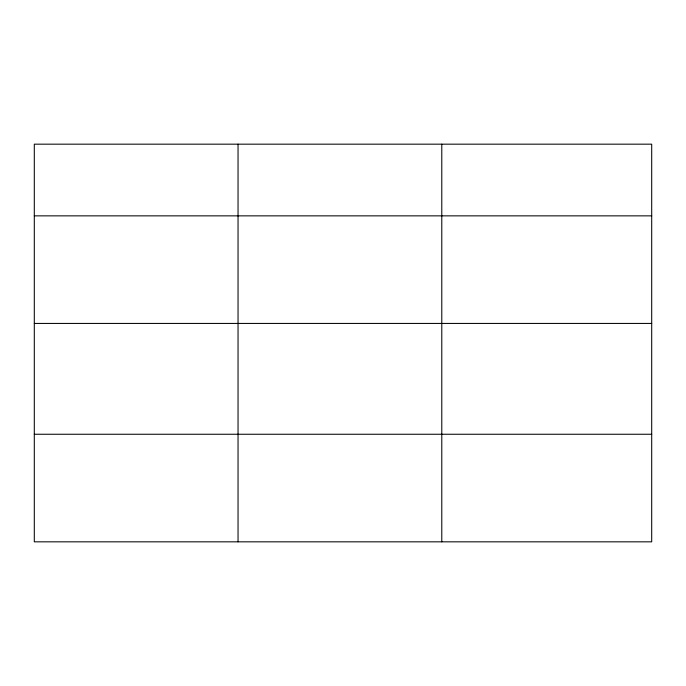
<?xml version="1.0" encoding="UTF-8"?>
<svg xmlns="http://www.w3.org/2000/svg" width="686" height="686" viewBox="0 0 686 686"><rect width="100%" height="100%" fill="white"/><g stroke="black" fill="none" stroke-linecap="round" stroke-linejoin="round"><path stroke-width="1.03" d="M651.7 323.432L651.7 144.171L34.3 144.171L34.3 541.829L651.7 541.829L651.7 323.432L34.3 323.432M34.3 215.858L651.7 215.858M34.3 434.255L651.7 434.255M441.784 144.171L441.784 541.829M238.042 144.171L238.042 541.829"/></g></svg>
